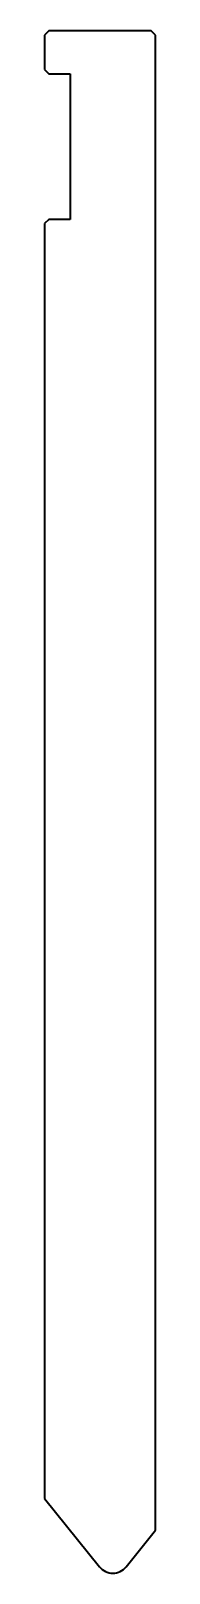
# Model space of a CAD drawing. Header units: millimetres. Extents: x -8 to 5, y 0 to 180.
import ezdxf

# ---------------------------------------------------------------- set-up
doc = ezdxf.new("R2010")
doc.units = ezdxf.units.MM
doc.header["$LTSCALE"] = 5
doc.layers.add('2', color=7, linetype='Continuous', lineweight=18)

msp = doc.modelspace()

# ---------------------------------------------------------------- linework, layer by layer
at = {"layer": '2', "color": 7, "linetype": 'Continuous', "lineweight": 35}
for p, q in [((-7.5, 180), (-8, 179.5)), ((-8, 179.5), (-8, 175.5)), ((4.5, 180), (-7.5, 180)), ((5, 179.5), (4.5, 180)), ((5, 5), (5, 179.5)), ((-8, 175.5), (-7.5, 175)), ((-7.5, 175), (-5, 175)), ((-5, 175), (-5, 158)), ((-7.5, 158), (-8, 157.5)), ((-8, 157.5), (-8, 8.7)), ((-5, 158), (-7.5, 158)), ((-8, 8.7), (-1.55, 0.74)), ((1.55, 0.74), (5, 5))]:
    msp.add_line(p, q, dxfattribs=at)
msp.add_arc((0, 2), 2, 219, 321, dxfattribs=at)

doc.saveas('drawing.dxf')
